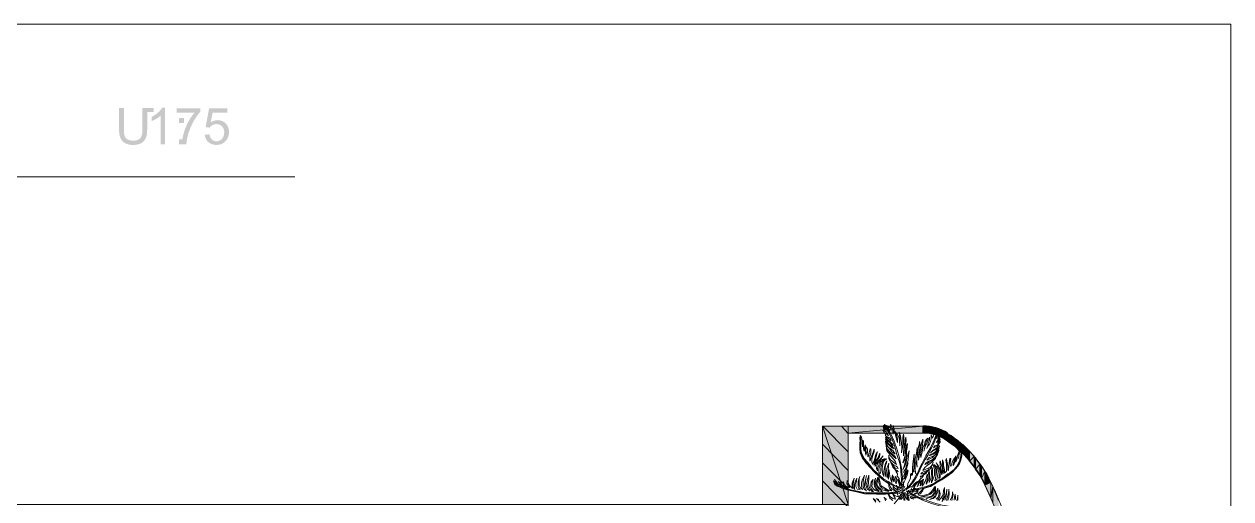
# Model space of a CAD drawing. Header units: inches. Extents: x 23 to 314, y 14 to 225.
# Drawn here: x 185.3 to 313.8, y 174.1 to 224.6 of the extents above; entities that cross this region are included whole.
import ezdxf

# ---------------------------------------------------------------- set-up
doc = ezdxf.new("R2010")
doc.units = ezdxf.units.IN
for name, color, linetype in [('BUYSER', 7, 'Continuous'), ('PDF_0', 7, 'Continuous'), ('PDF_Text', 7, 'Continuous'), ('Structural - Bearing_Pen_No__162', 7, 'Continuous'), ('Structural - Bearing_Pen_No__27', 7, 'Continuous'), ('walls', 7, 'Continuous')]:
    doc.layers.add(name, color=color, linetype=linetype)

msp = doc.modelspace()

# ---------------------------------------------------------------- hatches: boundary and pattern name
at = {"layer": 'BUYSER', "true_color": 0x939598, "transparency": 33554687}
msp.add_hatch(color=252, dxfattribs=at).paths.add_polyline_path([(273.03, 173.48), (270.27, 173.48), (270.27, 181.79), (273.03, 181.79)], flags=0)
at = {"layer": 'PDF_Text', "true_color": 0x000000, "transparency": 33554687}
h = msp.add_hatch(color=18, dxfattribs=at)
edge = h.paths.add_edge_path(flags=0)
edge.add_spline(control_points=[(199.11, 215.23), (199.11, 215.23), (198.41, 215.23), (198.41, 215.23), (198.41, 215.23), (198.41, 213.35), (198.41, 213.35), (198.41, 213.09), (198.39, 212.86), (198.33, 212.66), (198.27, 212.46), (198.18, 212.29), (198.06, 212.15), (197.94, 212.02), (197.79, 211.92), (197.6, 211.85), (197.41, 211.78), (197.18, 211.74), (196.92, 211.74), (196.65, 211.74), (196.42, 211.78), (196.23, 211.85), (196.05, 211.92), (195.89, 212.02), (195.77, 212.15), (195.65, 212.29), (195.56, 212.46), (195.5, 212.66), (195.45, 212.86), (195.42, 213.09), (195.42, 213.35), (195.42, 213.35), (195.42, 215.69), (195.42, 215.69), (195.42, 215.69), (195.93, 215.69), (195.93, 215.69), (195.93, 215.69), (195.93, 213.32), (195.93, 213.32), (195.93, 213.11), (195.95, 212.93), (195.99, 212.79), (196.03, 212.64), (196.09, 212.53), (196.17, 212.44), (196.25, 212.36), (196.35, 212.3), (196.48, 212.26), (196.6, 212.22), (196.75, 212.2), (196.92, 212.2), (197.09, 212.2), (197.23, 212.22), (197.36, 212.26), (197.48, 212.3), (197.58, 212.36), (197.66, 212.44), (197.74, 212.53), (197.8, 212.64), (197.84, 212.79), (197.88, 212.93), (197.9, 213.11), (197.9, 213.32), (197.9, 213.32), (197.9, 215.69), (197.9, 215.69), (197.9, 215.69), (199.11, 215.69), (199.11, 215.69), (199.11, 215.69), (199.11, 215.23), (199.11, 215.23)], knot_values=[0, 0, 0, 0, 1, 1, 1, 2, 2, 2, 3, 3, 3, 4, 4, 4, 5, 5, 5, 6, 6, 6, 7, 7, 7, 8, 8, 8, 9, 9, 9, 10, 10, 10, 11, 11, 11, 12, 12, 12, 13, 13, 13, 14, 14, 14, 15, 15, 15, 16, 16, 16, 17, 17, 17, 18, 18, 18, 19, 19, 19, 20, 20, 20, 21, 21, 21, 22, 22, 22, 23, 23, 23, 24, 24, 24, 24], degree=3, periodic=1)
h = msp.add_hatch(color=18, dxfattribs=at)
edge = h.paths.add_edge_path(flags=0)
edge.add_spline(control_points=[(200.31, 211.81), (200.31, 211.81), (199.83, 211.81), (199.83, 211.81), (199.83, 211.81), (199.83, 214.85), (199.83, 214.85), (199.72, 214.74), (199.57, 214.63), (199.38, 214.52), (199.19, 214.41), (199.02, 214.33), (198.88, 214.27), (198.88, 214.27), (198.88, 214.73), (198.88, 214.73), (199.14, 214.86), (199.37, 215.01), (199.57, 215.19), (199.77, 215.36), (199.91, 215.54), (200, 215.71), (200, 215.71), (200.31, 215.71), (200.31, 215.71), (200.31, 215.71), (200.31, 211.81), (200.31, 211.81)], knot_values=[0, 0, 0, 0, 1, 1, 1, 2, 2, 2, 3, 3, 3, 4, 4, 4, 5, 5, 5, 6, 6, 6, 7, 7, 7, 8, 8, 8, 9, 9, 9, 9], degree=3, periodic=1)
h = msp.add_hatch(color=18, dxfattribs=at)
edge = h.paths.add_edge_path(flags=0)
edge.add_spline(control_points=[(201.56, 215.18), (201.56, 215.18), (201.56, 215.64), (201.56, 215.64), (201.56, 215.64), (204.07, 215.64), (204.07, 215.64), (204.07, 215.64), (204.07, 215.27), (204.07, 215.27), (203.83, 215.01), (203.58, 214.66), (203.33, 214.22), (203.1, 213.79), (202.91, 213.34), (202.77, 212.88), (202.72, 212.68), (202.67, 212.51), (202.65, 212.37), (202.61, 212.17), (202.59, 211.99), (202.59, 211.81), (202.59, 211.81), (202.1, 211.81), (202.1, 211.81), (202.1, 212.1), (202.16, 212.47), (202.28, 212.91), (202.39, 213.35), (202.56, 213.76), (202.77, 214.17), (202.99, 214.57), (203.22, 214.91), (203.46, 215.18), (203.46, 215.18), (201.56, 215.18), (201.56, 215.18)], knot_values=[0, 0, 0, 0, 1, 1, 1, 2, 2, 2, 3, 3, 3, 4, 4, 4, 5, 5, 5, 6, 6, 6, 7, 7, 7, 8, 8, 8, 9, 9, 9, 10, 10, 10, 11, 11, 11, 12, 12, 12, 12], degree=3, periodic=1)
h = msp.add_hatch(color=18, dxfattribs=at)
h.paths.add_polyline_path([(202.33, 211.81), (201.78, 211.81), (201.78, 212.35), (202.33, 212.35)], flags=0)
h.paths.add_polyline_path([(202.33, 214.07), (201.78, 214.07), (201.78, 214.62), (202.33, 214.62)], flags=0)
h = msp.add_hatch(color=18, dxfattribs=at)
edge = h.paths.add_edge_path(flags=0)
edge.add_spline(control_points=[(204.54, 212.82), (204.54, 212.82), (205.04, 212.87), (205.04, 212.87), (205.08, 212.62), (205.17, 212.44), (205.3, 212.32), (205.44, 212.19), (205.6, 212.13), (205.79, 212.13), (206.02, 212.13), (206.21, 212.22), (206.37, 212.39), (206.53, 212.57), (206.61, 212.8), (206.61, 213.08), (206.61, 213.35), (206.53, 213.57), (206.38, 213.72), (206.23, 213.88), (206.03, 213.96), (205.78, 213.96), (205.63, 213.96), (205.49, 213.93), (205.37, 213.86), (205.25, 213.79), (205.15, 213.7), (205.07, 213.58), (205.07, 213.58), (204.63, 213.64), (204.63, 213.64), (204.63, 213.64), (205, 215.64), (205, 215.64), (205, 215.64), (206.93, 215.64), (206.93, 215.64), (206.93, 215.64), (206.93, 215.18), (206.93, 215.18), (206.93, 215.18), (205.38, 215.18), (205.38, 215.18), (205.38, 215.18), (205.17, 214.14), (205.17, 214.14), (205.41, 214.3), (205.65, 214.38), (205.91, 214.38), (206.25, 214.38), (206.53, 214.27), (206.77, 214.03), (207, 213.8), (207.12, 213.49), (207.12, 213.12), (207.12, 212.77), (207.01, 212.47), (206.81, 212.21), (206.56, 211.9), (206.22, 211.74), (205.79, 211.74), (205.44, 211.74), (205.15, 211.84), (204.92, 212.04), (204.7, 212.23), (204.57, 212.5), (204.54, 212.82)], knot_values=[0, 0, 0, 0, 1, 1, 1, 2, 2, 2, 3, 3, 3, 4, 4, 4, 5, 5, 5, 6, 6, 6, 7, 7, 7, 8, 8, 8, 9, 9, 9, 10, 10, 10, 11, 11, 11, 12, 12, 12, 13, 13, 13, 14, 14, 14, 15, 15, 15, 16, 16, 16, 17, 17, 17, 18, 18, 18, 19, 19, 19, 20, 20, 20, 21, 21, 21, 22, 22, 22, 22], degree=3, periodic=1)
at = {"layer": 'Structural - Bearing_Pen_No__162', "true_color": 0xaaaaaa, "transparency": 33554687}
for points in [[(280.98, 181.79), (280.98, 181.07), (273.03, 181.07), (273.03, 181.79)], [(281.59, 181.74), (281.59, 181.07), (280.98, 181.07), (280.98, 181.79)], [(281.69, 181.74), (281.69, 181.02), (281.59, 181.07), (281.59, 181.74)], [(282.15, 181.63), (282.15, 180.92), (281.69, 181.02), (281.69, 181.74)], [(282.35, 181.58), (282.35, 180.87), (282.15, 180.92), (282.15, 181.63)], [(282.71, 181.48), (282.71, 180.72), (282.35, 180.87), (282.35, 181.58)], [(283.02, 181.38), (283.02, 180.56), (282.71, 180.72), (282.71, 181.48)], [(283.02, 180.56), (283.02, 181.38), (283.22, 181.23)], [(283.22, 181.23), (283.58, 181.02), (283.22, 180.46), (283.02, 180.56)], [(283.22, 180.46), (283.58, 181.02), (283.58, 180.21)], [(284.14, 180.67), (284.14, 179.8), (283.58, 180.21), (283.58, 181.02)], [(284.44, 180.46), (284.44, 179.6), (284.14, 179.8), (284.14, 180.67)], [(284.95, 180), (284.95, 179.09), (284.44, 179.6), (284.44, 180.46)], [(285.21, 179.85), (285.21, 178.88), (284.95, 179.09), (284.95, 180)], [(285.77, 179.29), (285.77, 178.32), (285.21, 178.88), (285.21, 179.85)], [(285.92, 179.14), (285.92, 178.07), (285.77, 178.32), (285.77, 179.29)], [(286.43, 178.58), (286.43, 177.45), (285.92, 178.07), (285.92, 179.14)], [(286.58, 178.37), (286.58, 177.2), (286.43, 177.45), (286.43, 178.58)], [(287.04, 177.76), (287.04, 176.54), (286.58, 177.2), (286.58, 178.37)], [(287.2, 177.56), (287.2, 176.23), (287.04, 176.54), (287.04, 177.76)], [(287.55, 177), (287.55, 175.52), (287.2, 176.23), (287.2, 177.56)], [(287.55, 175.52), (287.55, 177), (287.76, 176.74)], [(287.76, 176.74), (288.21, 175.82), (287.76, 175.62), (287.55, 175.52)], [(287.55, 175.52), (288.21, 175.82), (288.21, 174.14)], [(288.42, 175.37), (288.42, 173.63), (288.21, 174.14), (288.21, 175.82)], [(289.03, 173.89), (289.03, 172), (288.42, 173.63), (288.42, 175.37)]]:
    msp.add_hatch(color=253, dxfattribs=at).paths.add_polyline_path(points, flags=0)

# ---------------------------------------------------------------- linework, layer by layer
at = {"layer": 'BUYSER', "color": 252, "linetype": 'Continuous', "lineweight": 5, "true_color": 0x939598}
for points in [[(273.03, 173.48), (273.03, 181.79), (270.27, 181.79)], [(273.03, 173.48), (270.27, 173.48), (270.27, 181.79)], [(270.27, 181.79), (273.03, 173.48)]]:
    msp.add_lwpolyline(points, dxfattribs=at)
at = {"layer": 'BUYSER', "color": 251, "linetype": 'Continuous', "lineweight": 5, "true_color": 0x636466}
for points in [[(273.03, 179.09), (270.33, 181.79)], [(273.03, 181.02), (272.31, 181.79)], [(273.03, 177.1), (270.27, 179.9)], [(273.03, 175.16), (270.27, 177.91)], [(273.03, 173.17), (270.27, 175.98)]]:
    msp.add_lwpolyline(points, dxfattribs=at)
at = {"layer": 'BUYSER', "color": 116, "linetype": 'Continuous', "lineweight": 5, "true_color": 0x136734}
for points in [[(277.36, 178.58), (277.36, 178.32), (277.51, 178.02), (277.82, 177.71), (278.12, 177.56), (278.28, 177.45), (278.33, 177.3), (278.02, 177.35), (277.72, 177.71), (277.61, 177.86), (277.77, 177.45), (278.07, 177.15), (278.28, 177.1), (278.33, 176.95), (278.02, 177.15), (278.12, 176.95), (278.28, 176.74), (278.23, 176.49), (278.43, 176.23), (278.48, 175.93), (278.58, 175.77), (278.84, 175.52), (278.99, 175.87), (279.09, 176.08), (279.3, 176.59), (279.4, 177.1), (279.14, 176.54), (279.04, 176.23), (278.89, 176.18), (279.09, 176.54), (279.24, 176.89), (279.35, 177.15), (279.19, 176.95), (278.99, 176.64), (278.89, 176.44), (279.04, 176.84), (279.24, 177.25), (279.3, 177.51), (279.4, 177.91), (279.19, 177.35), (278.99, 177.05), (278.89, 176.89), (279.14, 177.35), (279.3, 177.86), (279.4, 178.17), (279.45, 178.68), (279.5, 179.19), (279.3, 178.53), (279.19, 177.96), (279.04, 177.56), (278.94, 177.4), (278.84, 177.15), (278.99, 177.56), (279.09, 177.96), (279.19, 178.37), (279.24, 178.78), (279.24, 179.19), (279.3, 179.54), (279.35, 179.95), (279.24, 179.65), (279.14, 179.19), (279.09, 178.68), (279.04, 178.27), (278.94, 178.07), (278.84, 177.91), (278.99, 178.32), (279.09, 178.73), (279.09, 179.14), (279.14, 179.7), (279.14, 180.11), (279.19, 180.21), (279.14, 180.62), (279.09, 180.31), (279.04, 179.75), (278.99, 179.34), (278.94, 179.03), (278.89, 178.63), (278.89, 179.03), (278.94, 179.39), (278.94, 179.9), (278.94, 180.46), (278.94, 180.72), (278.89, 180.97), (278.84, 180.62), (278.84, 180.11), (278.79, 179.54), (278.73, 179.19), (278.68, 178.98), (278.73, 179.54), (278.68, 180.05), (278.63, 180.46), (278.58, 180.77), (278.53, 180.97), (278.43, 181.18), (278.48, 180.87), (278.53, 180.51), (278.53, 179.95), (278.53, 179.7), (278.48, 180.26), (278.43, 180.56), (278.28, 180.87), (278.07, 181.18), (277.97, 181.23), (278.12, 180.92), (278.23, 180.62), (278.28, 180.41), (278.28, 180.05), (278.17, 180.41), (278.07, 180.87), (277.92, 181.23), (277.92, 181.53), (277.82, 181.89), (277.87, 181.48), (277.87, 181.12), (277.82, 180.97), (277.77, 181.28), (277.72, 181.58), (277.61, 181.89), (277.51, 181.99), (277.56, 181.79), (277.61, 181.53), (277.61, 181.33), (277.51, 181.58), (277.26, 181.79), (276.85, 181.99), (277.31, 181.63), (277.36, 181.43), (277.46, 181.28), (277.05, 181.79), (276.75, 181.89), (276.85, 181.74), (277.1, 181.38), (276.85, 181.53), (276.7, 181.84), (276.8, 181.48), (276.95, 181.28), (277.15, 181.18), (276.85, 181.28), (276.7, 181.38), (276.85, 181.12), (276.95, 181.07)], [(280.33, 178.38), (280.42, 178.73), (280.47, 179.24), (280.52, 179.65), (280.57, 179.75), (280.62, 180.16), (280.67, 179.8), (280.62, 179.24), (280.57, 178.88), (280.52, 178.53), (280.52, 178.17), (280.57, 178.53), (280.62, 178.88), (280.72, 179.39), (280.82, 179.95), (280.88, 180.21), (280.98, 180.41), (280.98, 180.11), (280.88, 179.54), (280.77, 179.03), (280.72, 178.68), (280.77, 178.47), (280.88, 179.03), (280.98, 179.49), (281.13, 179.9), (281.23, 180.16), (281.33, 180.36), (281.49, 180.51), (281.39, 180.26), (281.23, 179.9), (281.13, 179.39), (281.08, 179.14), (281.23, 179.65), (281.39, 179.95), (281.49, 180.26), (281.59, 180.46), (281.69, 180.62), (281.69, 180.31), (281.54, 179.95), (281.49, 179.75), (281.39, 179.44), (281.54, 179.7), (281.69, 179.9), (281.79, 180.16), (281.84, 180.46), (281.84, 180.87), (281.95, 180.62), (282, 180.51), (282.1, 180.77), (282.15, 181.23), (282.2, 180.97), (282.3, 181.18), (282.4, 181.33), (282.3, 180.92), (282.35, 180.87), (282.51, 181.33), (282.51, 180.97), (282.4, 180.46), (282.51, 180.82), (282.61, 181.33), (282.66, 181.18), (282.61, 180.77), (282.56, 180.41), (282.91, 181.02), (282.76, 180.62), (282.61, 180.36), (282.4, 180.05), (282.61, 180.21), (282.81, 180.46), (282.76, 180.26), (282.61, 180.05), (282.51, 179.95), (282.86, 180.16), (282.71, 179.95), (282.46, 179.75), (282.25, 179.7), (282.1, 179.49), (282.3, 179.6), (282.51, 179.65), (282.66, 179.8), (282.56, 179.6), (282.3, 179.39), (282.1, 179.29), (281.95, 179.14), (281.79, 178.98), (282, 179.14), (282.2, 179.24), (282.35, 179.29), (282.51, 179.44), (282.7, 179.59)], [(276.95, 181.07), (277.05, 181.02), (277.21, 180.97), (277.31, 180.82), (277, 180.92), (276.95, 181.07)], [(276.95, 181.07), (277, 180.77), (277.1, 180.72)], [(277.1, 180.72), (277.15, 180.46), (277.41, 180.21), (277.56, 180.05), (277.72, 179.9), (277.82, 179.7), (277.61, 179.9), (277.46, 180.05), (277.31, 180.16), (277.15, 180.31), (277.05, 180.51), (277, 180.62), (277.1, 180.21), (277.31, 179.95), (277.46, 179.8), (277.72, 179.6), (277.92, 179.39), (277.66, 179.49), (277.51, 179.65), (277.21, 179.95), (277.1, 180.16), (277, 180.41), (277.1, 180.05), (277.15, 179.8), (277.31, 179.54)], [(277.31, 179.54), (277.15, 179.7), (277.05, 180), (277, 180.21), (277.05, 179.75), (277.15, 179.44), (277.46, 179.09), (277.77, 178.78), (278.02, 178.58), (278.12, 178.32), (277.87, 178.53), (277.72, 178.68), (277.51, 178.88), (277.31, 179.19), (277.1, 179.44)], [(277.1, 180.72), (277.31, 180.62), (277.51, 180.51), (277.61, 180.26), (277.41, 180.41), (277.26, 180.51), (277.1, 180.72)], [(277.1, 179.44), (277.05, 179.7)], [(277.1, 179.44), (277.15, 179.19), (277.36, 178.93), (277.51, 178.63), (277.87, 178.27), (278.07, 178.02), (278.17, 177.71), (277.97, 177.86), (277.51, 178.22), (277.46, 178.32), (277.36, 178.58)], [(277.31, 179.54), (277.61, 179.34), (277.82, 179.19), (278.02, 178.83), (277.87, 178.93), (277.66, 179.09), (277.51, 179.29), (277.36, 179.49), (277.31, 179.54)], [(277.36, 178.58), (277.36, 178.73)], [(281.54, 177.15), (281.33, 176.79), (280.98, 176.54), (280.77, 176.49), (280.67, 176.38), (281.03, 176.54), (280.88, 176.33), (280.67, 176.18), (280.57, 175.98), (280.31, 175.87), (280.16, 175.72), (279.86, 175.42), (279.3, 175.16), (279.35, 175.52), (279.4, 175.77), (279.65, 176.23), (279.65, 176.74), (279.75, 176.54), (279.75, 176.79), (279.86, 176.59), (279.86, 176.89), (279.86, 177.1), (279.86, 177.56), (279.91, 176.95), (280.01, 176.95), (279.91, 177.51), (279.91, 177.81), (279.96, 178.32), (280.06, 178.83), (280.06, 178.12), (280.06, 177.56), (280.11, 177.15), (280.16, 176.95), (280.21, 176.74), (280.16, 177.15), (280.16, 177.56), (280.16, 177.96), (280.16, 178.37), (280.26, 178.78), (280.31, 179.14), (280.37, 179.54), (280.37, 179.24), (280.37, 178.78), (280.33, 178.38)], [(284.8, 178.6), (284.85, 178.83), (284.95, 179.09), (285.16, 179.49), (285.21, 179.54), (285.05, 179.03), (285, 178.73), (285.26, 179.34), (285.11, 178.78), (285, 178.42), (284.9, 177.96), (284.75, 177.71), (284.34, 177.2), (283.83, 176.74), (283.32, 176.38), (282.71, 176.03), (282.1, 175.62), (281.69, 175.42), (281.03, 175.21), (280.62, 175.11), (279.7, 175.01), (279.86, 175.37), (280.01, 175.62), (280.31, 175.87), (280.11, 175.57), (280.01, 175.37), (279.96, 175.11), (280.11, 175.37), (280.26, 175.62), (280.47, 175.93), (280.67, 176.08), (280.52, 175.77), (280.42, 175.52), (280.37, 175.37), (280.52, 175.57), (280.62, 175.77), (280.72, 175.93), (280.93, 176.08), (280.77, 175.87), (280.67, 175.47), (280.82, 175.67), (280.93, 175.98), (281.03, 176.18), (280.98, 175.82), (280.93, 175.67), (280.88, 175.42), (281.03, 175.62), (281.23, 175.93), (281.33, 176.23), (281.44, 176.69), (281.49, 176.38), (281.39, 175.98), (281.33, 175.62), (281.44, 175.82), (281.54, 176.08), (281.54, 176.54), (281.59, 177), (281.59, 177.35), (281.69, 176.74), (281.69, 176.28), (281.64, 175.98), (281.64, 175.82), (281.79, 176.08), (281.84, 176.38), (281.89, 176.74), (281.89, 177), (281.84, 177.3), (281.89, 177.51), (282, 177.25), (282, 176.84), (282, 176.33), (281.89, 175.98), (281.89, 175.77), (282, 176.03), (282.15, 176.38), (282.2, 176.59), (282.2, 177), (282.2, 177.2), (282.15, 177.45), (282, 177.71), (282.25, 177.51), (282.35, 177.2), (282.35, 176.79), (282.35, 176.59), (282.3, 176.23), (282.25, 175.98), (282.46, 176.13), (282.51, 176.49), (282.46, 176.89), (282.46, 177.3), (282.3, 177.56), (282.15, 177.71), (282.51, 177.45), (282.61, 177.15), (282.66, 176.89), (282.71, 176.59), (282.66, 176.23), (282.81, 176.38), (282.81, 176.79), (282.76, 177.05), (282.66, 177.35), (282.51, 177.61), (282.4, 177.91), (282.61, 177.61), (282.76, 177.3), (282.86, 177.05), (282.91, 176.89), (282.97, 176.64), (282.97, 176.95), (282.86, 177.35), (282.81, 177.76), (282.76, 177.96), (282.81, 178.12), (282.91, 177.76), (282.97, 177.56), (283.02, 177.3), (283.07, 177), (283.12, 176.74), (283.17, 177), (283.12, 177.25), (283.07, 177.76), (283.07, 178.07), (283.07, 178.22), (283.17, 177.91), (283.17, 177.61), (283.27, 177.2), (283.27, 176.89), (283.27, 176.79), (283.47, 177), (283.47, 177.35), (283.47, 177.81), (283.42, 178.17), (283.47, 178.37), (283.53, 178.07), (283.58, 177.76), (283.63, 177.45), (283.63, 177.15), (283.68, 177.1), (283.73, 177.56), (283.78, 177.91), (283.83, 178.37), (283.93, 178.37), (283.88, 177.91), (283.88, 177.66), (283.93, 177.51), (284.04, 177.76), (284.09, 178.02), (284.24, 178.27), (284.34, 178.47), (284.29, 178.12), (284.24, 177.91), (284.19, 177.61), (284.29, 177.81), (284.39, 178.12), (284.44, 178.53), (284.49, 178.63), (284.55, 178.42), (284.49, 178.12), (284.44, 177.96), (284.6, 178.22), (284.65, 178.63), (284.75, 178.98), (284.85, 179.14), (284.8, 178.98), (284.8, 178.6)], [(282.4, 178.58), (282.3, 178.37), (282.05, 178.12), (281.79, 177.86), (281.44, 177.61), (281.18, 177.4), (280.98, 177.1), (281.23, 177.2), (281.74, 177.45), (281.84, 177.56), (281.95, 177.69)], [(282.7, 179.59), (282.56, 179.34), (282.3, 179.09), (282.15, 178.98), (281.84, 178.83), (281.64, 178.68), (281.84, 178.73), (282.1, 178.83), (282.4, 179.09), (282.56, 179.29), (282.71, 179.49), (282.56, 179.14), (282.4, 178.93), (282.25, 178.73), (281.89, 178.53), (281.64, 178.47), (281.39, 178.17), (281.54, 178.27), (281.74, 178.32), (282, 178.47), (282.2, 178.68), (282.4, 178.83), (282.61, 179.09), (282.71, 179.29), (282.51, 178.83), (282.35, 178.58), (282, 178.27), (281.59, 178.07), (281.33, 177.91), (281.18, 177.71), (281.44, 177.81), (281.64, 177.96), (281.89, 178.12), (282.15, 178.32), (282.4, 178.58)], [(282.4, 178.58), (282.51, 178.78)], [(282.7, 179.59), (282.71, 179.6), (282.76, 179.7), (282.7, 179.59)], [(284.8, 178.6), (284.8, 178.53), (284.75, 178.37), (284.8, 178.6)], [(280.31, 178.22), (280.26, 177.86), (280.31, 177.61), (280.37, 177.45), (280.31, 177.86), (280.31, 178.22)], [(280.33, 178.38), (280.31, 178.22)], [(280.31, 178.22), (280.31, 178.32), (280.33, 178.38)], [(281.95, 177.69), (281.89, 177.56), (281.74, 177.25), (281.54, 177.15)], [(281.95, 177.69), (282, 177.76), (282.05, 177.96), (281.95, 177.69)], [(281.54, 177.15), (281.33, 177.05), (281.03, 176.95), (280.88, 176.89), (280.77, 176.74), (281.03, 176.74), (281.44, 177), (281.54, 177.15)], [(278.33, 174.04), (278.63, 174.55), (278.28, 174.7), (278.12, 174.91), (278.28, 174.55), (278.38, 174.29), (278.02, 174.4), (277.82, 174.55), (277.66, 174.75), (277.87, 174.35), (278.02, 174.14), (278.07, 174.04), (277.77, 174.09), (277.51, 174.29), (277.26, 174.55), (277.46, 174.14), (277.77, 173.89)], [(277.92, 173.53), (278.43, 174.19), (278.79, 174.75), (278.89, 174.6), (278.89, 174.6), (278.48, 173.99)], [(279.04, 173.89), (279.09, 174.4), (279.09, 174.75), (278.89, 174.7), (278.99, 174.6), (278.94, 174.35), (278.94, 173.94)], [(281.03, 173.94), (280.52, 174.19), (280.11, 174.35), (279.5, 174.75), (279.5, 174.75), (279.81, 174.91), (280.16, 175.21), (280.01, 174.96), (279.81, 174.75), (280.06, 174.8), (280.26, 174.86), (280.52, 175.16), (280.42, 174.86), (280.37, 174.75), (280.11, 174.65), (280.06, 174.6), (280.21, 174.6), (280.52, 174.65), (280.67, 174.8), (280.88, 175.01), (281.08, 175.16), (280.88, 174.86), (280.67, 174.6), (280.42, 174.5), (280.72, 174.4), (281.13, 174.45), (281.64, 174.6), (281.84, 174.8), (282.05, 175.11), (282.2, 175.37), (282.05, 174.86), (281.79, 174.55), (281.49, 174.45), (281.13, 174.35), (280.77, 174.29), (281.18, 174.24), (281.64, 174.29), (281.95, 174.4), (282.15, 174.65), (282.2, 174.96), (282.2, 175.11), (282.3, 175.37), (282.3, 174.75), (282.1, 174.45), (281.84, 174.24), (281.44, 174.14), (281.33, 174.04)], [(281.74, 174.04), (282.05, 174.19), (282.25, 174.35), (282.35, 174.55), (282.46, 174.91), (282.56, 175.21), (282.56, 174.8), (282.46, 174.55), (282.3, 174.29), (282.05, 174.09), (281.69, 173.99)], [(282.4, 174.04), (282.61, 174.24), (282.66, 174.45), (282.71, 174.65), (282.71, 175.01), (282.81, 174.65), (282.76, 174.35), (282.66, 174.09), (282.51, 173.94)], [(282.66, 173.89), (282.91, 174.19), (283.12, 174.5), (283.17, 174.96), (283.27, 175.26), (283.27, 174.75), (283.22, 174.35), (283.02, 174.04)], [(282.97, 173.79), (283.22, 174.09), (283.42, 174.5), (283.47, 174.8), (283.53, 175.11), (283.47, 174.55), (283.42, 174.19), (283.32, 173.94)], [(283.47, 173.89), (283.63, 174.4), (283.73, 174.91), (283.73, 175.11), (283.78, 174.65), (283.73, 174.24), (283.63, 173.89)], [(283.88, 173.94), (284.04, 174.24), (284.14, 174.55), (284.14, 174.8), (284.19, 174.5), (284.14, 174.24), (284.04, 173.89)], [(275.98, 173.89), (275.68, 174.09), (275.98, 173.73)], [(276.29, 173.99), (276.03, 174.09), (276.44, 173.73)], [(276.88, 174.17), (276.85, 174.19), (276.85, 174.24), (276.88, 174.17)], [(276.88, 174.17), (277, 173.84)], [(277.1, 173.99), (276.88, 174.17)], [(279.3, 173.99), (279.19, 174.19), (278.99, 174.5), (278.79, 174.19), (278.63, 173.99)], [(279.5, 173.99), (279.35, 174.65), (279.24, 174.55), (279.24, 174.55), (279.4, 173.84)], [(279.5, 173.89), (279.35, 174.5), (279.65, 174.35), (279.96, 174.24), (280.26, 174.19), (279.96, 174.19), (279.75, 174.19), (279.6, 174.24), (279.75, 174.09), (280.01, 174.04)], [(284.29, 173.94), (284.34, 174.24), (284.39, 174.55), (284.44, 174.19), (284.44, 173.99)], [(284.6, 173.84), (284.65, 174.09), (284.7, 174.45), (284.7, 173.94)]]:
    msp.add_lwpolyline(points, dxfattribs=at)
for points in [[(278.73, 176.95), (278.68, 177.35), (278.58, 177.86), (278.48, 178.42), (278.23, 179.29), (277.92, 180.21), (277.51, 181.07), (277.15, 181.53), (276.95, 181.74), (277.21, 181.33), (277.46, 180.92), (277.72, 180.31), (277.92, 179.8), (278.07, 179.34), (278.17, 178.88), (278.33, 178.37), (278.48, 177.96), (278.58, 177.51), (278.68, 176.13), (278.73, 175.57), (278.84, 175.26), (279.04, 175.31), (278.89, 175.42), (278.89, 175.67), (278.79, 176.08), (278.79, 176.38), (278.73, 176.95)], [(278.73, 175.21), (278.63, 175.57), (278.53, 175.82), (278.33, 176.18), (278.43, 175.82), (278.53, 175.62), (278.53, 175.37), (278.43, 175.62), (278.33, 175.93), (278.17, 176.28), (278.02, 176.44), (278.12, 176.13), (278.17, 175.87), (278.12, 175.67), (278.02, 175.93), (277.97, 176.13), (277.92, 176.28), (277.77, 176.49), (277.87, 176.28), (277.87, 175.87), (277.77, 176.08), (277.72, 176.38), (277.72, 176.64), (277.66, 176.28), (277.66, 176.08), (277.66, 175.82), (277.56, 176.08), (277.46, 176.44), (277.41, 176.79), (277.36, 177.2), (277.31, 176.95), (277.31, 176.54), (277.31, 176.18), (277.21, 176.38), (277.21, 176.64), (277.26, 177.1), (277.31, 177.56), (277.36, 177.86), (277.15, 177.3), (277.05, 176.89), (277.05, 176.59), (277.05, 176.38), (276.95, 176.69), (276.95, 177), (276.95, 177.35), (277, 177.61), (277.1, 177.91), (277.15, 178.12), (277, 177.86), (276.9, 177.45), (276.8, 177), (276.8, 176.64), (276.8, 176.44), (276.7, 176.69), (276.65, 177.1), (276.65, 177.3), (276.7, 177.71), (276.75, 177.91), (276.85, 178.12), (277.1, 178.32), (276.8, 178.22), (276.65, 177.91), (276.54, 177.51), (276.49, 177.3), (276.49, 177), (276.44, 176.74), (276.29, 176.89), (276.29, 177.25), (276.44, 177.66), (276.54, 178.02), (276.75, 178.27), (276.95, 178.37), (276.54, 178.22), (276.34, 177.91), (276.29, 177.66), (276.14, 177.35), (276.14, 177.05), (276.03, 177.25), (276.08, 177.61), (276.19, 177.86), (276.39, 178.17), (276.54, 178.37), (276.75, 178.63), (276.49, 178.37), (276.24, 178.12), (276.08, 177.86), (275.98, 177.76), (275.88, 177.51), (275.98, 177.81), (276.14, 178.22), (276.34, 178.53), (276.39, 178.78), (276.39, 178.93), (276.24, 178.58), (276.14, 178.37), (275.98, 178.12), (275.88, 177.86), (275.78, 177.61), (275.78, 177.91), (275.88, 178.17), (276.03, 178.63), (276.08, 178.88), (276.14, 179.09), (275.98, 178.78), (275.88, 178.53), (275.78, 178.12), (275.63, 177.86), (275.63, 177.71), (275.52, 177.96), (275.52, 178.32), (275.68, 178.78), (275.78, 179.09), (275.78, 179.34), (275.68, 179.03), (275.52, 178.68), (275.47, 178.47), (275.37, 178.12), (275.32, 178.12), (275.32, 178.58), (275.42, 178.93), (275.42, 179.39), (275.37, 179.39), (275.27, 178.98), (275.22, 178.68), (275.12, 178.53), (275.12, 178.83), (275.07, 179.09), (275.07, 179.39), (274.96, 179.6), (274.91, 179.24), (274.96, 178.98), (274.91, 178.73), (274.86, 178.93), (274.81, 179.24), (274.86, 179.7), (274.81, 179.8), (274.76, 179.54), (274.71, 179.29), (274.71, 179.14), (274.66, 179.39), (274.66, 179.8), (274.66, 180.16), (274.61, 180.31), (274.61, 180.21), (274.56, 179.75), (274.56, 179.6), (274.5, 180.05), (274.5, 180.31), (274.4, 180.72), (274.3, 180.82), (274.35, 180.31), (274.35, 180), (274.25, 180.62), (274.3, 180.05), (274.3, 179.7), (274.3, 179.19), (274.35, 178.93), (274.66, 178.37), (275.12, 177.81), (275.52, 177.3), (275.98, 176.84), (276.49, 176.33), (276.85, 176.03), (277.46, 175.72), (277.87, 175.52), (278.73, 175.21)], [(278.99, 175.11), (279.04, 174.91), (278.68, 175.11), (278.12, 175.37), (277.36, 175.67), (276.8, 176.03), (276.29, 176.49), (275.78, 176.95), (275.42, 177.35), (274.91, 177.91), (274.5, 178.47), (274.3, 178.98), (274.25, 179.39), (274.25, 179.95), (274.3, 180.31), (274.35, 179.9), (274.35, 179.44), (274.4, 179.09), (274.5, 178.78), (274.76, 178.32), (275.07, 177.96), (275.27, 177.76), (275.73, 177.15), (276.03, 176.89), (276.39, 176.54), (276.8, 176.18), (277.26, 175.93), (277.66, 175.67), (278.07, 175.47), (278.63, 175.26), (278.99, 175.11)], [(280.26, 176.59), (280.42, 176.84), (280.62, 177.35), (280.88, 177.86), (281.28, 178.63), (281.79, 179.49), (282.05, 180.11), (282.25, 180.51), (282.46, 181.07), (282.25, 180.26), (282.1, 179.9), (281.95, 179.6), (281.69, 179.09), (281.49, 178.68), (281.23, 178.27), (280.98, 177.81), (280.77, 177.4), (280.57, 176.95), (280.26, 176.33), (279.96, 175.87), (279.7, 175.57), (279.5, 175.26), (279.19, 175.06), (279.09, 175.11), (279.35, 175.26), (279.5, 175.47), (279.75, 175.72), (279.96, 176.08), (280.26, 176.59)], [(279.45, 174.96), (279.35, 174.8), (279.75, 174.91), (280.31, 175.01), (281.13, 175.21), (281.79, 175.37), (282.35, 175.72), (282.97, 176.08), (283.42, 176.38), (284.04, 176.84), (284.49, 177.3), (284.85, 177.71), (285, 178.17), (285.11, 178.63), (285.16, 179.03), (285, 178.63), (284.9, 178.17), (284.75, 177.86), (284.6, 177.56), (284.29, 177.2), (283.88, 176.89), (283.63, 176.74), (283.07, 176.28), (282.71, 176.08), (282.25, 175.77), (281.79, 175.57), (281.33, 175.37), (280.88, 175.26), (280.42, 175.16), (279.81, 175.06), (279.45, 174.96)], [(278.68, 174.91), (278.38, 175.11), (278.17, 175.52), (278.23, 175.21), (278.33, 174.96), (278.12, 175.11), (277.92, 175.26), (277.82, 175.57), (277.82, 175.26), (277.82, 175.16), (278.02, 174.96), (278.07, 174.91), (277.92, 174.96), (277.66, 175.11), (277.51, 175.31), (277.41, 175.57), (277.31, 175.77), (277.36, 175.42), (277.46, 175.11), (277.66, 174.91), (277.36, 174.96), (277, 175.16), (276.54, 175.47), (276.44, 175.72), (276.34, 176.08), (276.29, 176.33), (276.29, 175.82), (276.39, 175.47), (276.65, 175.21), (276.95, 175.06), (277.31, 174.86), (276.85, 174.96), (276.49, 175.11), (276.19, 175.37), (276.08, 175.67), (276.14, 175.93), (276.19, 176.13), (276.19, 176.38), (275.98, 175.77), (276.08, 175.42), (276.24, 175.16), (276.59, 174.91), (276.65, 174.8), (276.29, 174.91), (276.03, 175.16), (275.93, 175.42), (275.88, 175.62), (275.88, 175.98), (275.93, 176.28), (275.78, 175.93), (275.78, 175.62), (275.83, 175.37), (275.98, 175.11), (276.29, 174.86), (275.88, 174.96), (275.68, 175.16), (275.52, 175.42), (275.57, 175.62), (275.57, 175.82), (275.68, 176.13), (275.47, 175.87), (275.42, 175.57), (275.42, 175.26), (275.52, 175.06), (275.73, 174.86), (275.57, 174.86), (275.37, 175.11), (275.22, 175.47), (275.17, 175.82), (275.22, 176.28), (275.22, 176.59), (275.07, 176.08), (275.01, 175.72), (275.07, 175.37), (275.22, 175.06), (275.32, 174.91), (275.07, 175.06), (274.91, 175.52), (274.86, 175.93), (274.91, 176.23), (274.96, 176.54), (274.81, 175.98), (274.76, 175.62), (274.76, 175.37), (274.81, 175.21), (274.81, 175.11), (274.96, 174.91), (274.71, 175.06), (274.61, 175.37), (274.61, 175.93), (274.71, 176.44), (274.76, 176.59), (274.56, 176.18), (274.45, 175.77), (274.45, 175.42), (274.56, 175.06), (274.3, 175.26), (274.2, 175.52), (274.2, 175.87), (274.2, 176.23), (274.25, 176.44), (274.15, 176.18), (274.1, 175.93), (274.1, 175.57), (274.1, 175.37), (274.15, 175.21), (274.3, 175.06), (273.99, 175.11), (273.84, 175.37), (273.84, 175.67), (273.89, 175.98), (273.94, 176.28), (273.79, 175.98), (273.74, 175.77), (273.69, 175.52), (273.69, 175.21), (273.74, 175.06), (273.54, 175.26), (273.54, 175.67), (273.59, 175.93), (273.64, 176.28), (273.43, 175.77), (273.43, 175.42), (273.49, 175.16), (273.18, 175.47), (273.03, 175.77), (272.92, 176.03), (272.87, 175.67), (272.98, 175.52), (273.18, 175.26), (272.67, 175.47), (272.57, 175.72), (272.47, 175.93), (272.52, 175.52), (272.57, 175.42), (272.92, 175.21), (272.62, 175.31), (272.36, 175.57), (272.16, 175.77), (271.96, 175.93), (272.16, 175.62), (272.47, 175.31), (271.91, 175.67), (271.75, 175.93), (271.55, 176.13), (271.7, 175.77), (271.91, 175.57), (272.01, 175.42), (271.75, 175.62), (271.6, 175.82), (271.45, 175.98), (271.55, 175.67), (271.85, 175.42), (272.57, 175.16), (272.98, 175.01), (273.59, 174.91), (274.1, 174.8), (274.66, 174.7), (275.12, 174.65), (275.47, 174.65), (276.44, 174.65), (276.95, 174.65), (277.51, 174.65), (277.92, 174.7), (278.68, 174.91)], [(278.73, 174.75), (278.02, 174.65), (277, 174.55), (276.03, 174.55), (274.76, 174.6), (273.89, 174.8), (272.92, 175.01), (272.36, 175.21), (272.01, 175.37), (271.6, 175.57), (272.11, 175.42), (272.82, 175.16), (273.28, 175.01), (274.2, 174.86), (274.86, 174.7), (275.83, 174.7), (276.54, 174.7), (277.56, 174.75), (278.28, 174.86), (278.94, 174.96), (278.73, 174.75)], [(279.4, 174.65), (280.06, 174.35), (280.93, 173.94), (281.89, 173.58), (283.12, 173.22), (283.98, 173.12), (284.95, 173.02), (285.51, 173.02), (285.92, 173.07), (286.38, 173.12), (285.87, 173.12), (285.11, 173.12), (284.6, 173.12), (283.68, 173.28), (283.02, 173.38), (282.1, 173.63), (281.44, 173.89), (280.47, 174.29), (279.86, 174.6), (279.24, 174.91), (279.4, 174.65)]]:
    msp.add_lwpolyline(points, close=True, dxfattribs=at)
at = {"layer": 'PDF_0', "color": 18, "linetype": 'Continuous', "lineweight": 5, "true_color": 0x000000}
for points in [[(313.75, 13.59), (313.75, 224.6), (23.23, 224.6)], [(34.29, 208.34), (214.11, 208.34)]]:
    msp.add_lwpolyline(points, dxfattribs=at)
at = {"layer": 'Structural - Bearing_Pen_No__162', "color": 253, "linetype": 'Continuous', "lineweight": 5, "true_color": 0xaaaaaa}
for points in [[(280.98, 181.79), (273.03, 181.79), (273.03, 181.07)], [(280.98, 181.79), (280.98, 181.07), (273.03, 181.07)], [(273.03, 181.07), (280.98, 181.79)], [(281.59, 181.74), (280.98, 181.79), (280.98, 181.07)], [(281.59, 181.74), (281.59, 181.07), (280.98, 181.07)], [(280.98, 181.07), (281.59, 181.74)], [(281.69, 181.74), (281.59, 181.74), (281.59, 181.07)], [(281.69, 181.74), (281.69, 181.02), (281.59, 181.07)], [(281.59, 181.07), (281.69, 181.74)], [(282.15, 181.63), (281.69, 181.74), (281.69, 181.02)], [(282.15, 181.63), (282.15, 180.92), (281.69, 181.02)], [(281.69, 181.02), (282.15, 181.63)], [(282.35, 181.58), (282.15, 181.63), (282.15, 180.92)], [(282.35, 181.58), (282.35, 180.87), (282.15, 180.92)], [(282.15, 180.92), (282.35, 181.58)], [(282.71, 181.48), (282.35, 181.58), (282.35, 180.87)], [(282.71, 181.48), (282.71, 180.72), (282.35, 180.87)], [(282.35, 180.87), (282.71, 181.48)], [(283.02, 181.38), (282.71, 181.48), (282.71, 180.72)], [(283.02, 181.38), (283.02, 180.56), (282.71, 180.72)], [(282.71, 180.72), (283.02, 181.38)], [(283.22, 181.23), (283.02, 180.56), (283.22, 180.46)], [(283.22, 181.23), (283.58, 181.02), (283.22, 180.46)], [(283.22, 180.46), (283.22, 181.23)], [(284.14, 180.67), (283.58, 181.02), (283.58, 180.21)], [(284.14, 180.67), (284.14, 179.8), (283.58, 180.21)], [(283.58, 180.21), (284.14, 180.67)], [(284.44, 180.46), (284.14, 180.67), (284.14, 179.8)], [(284.44, 180.46), (284.44, 179.6), (284.14, 179.8)], [(284.14, 179.8), (284.44, 180.46)], [(284.95, 180), (284.44, 180.46), (284.44, 179.6)], [(284.95, 180), (284.95, 179.09), (284.44, 179.6)], [(284.44, 179.6), (284.95, 180)], [(285.21, 179.85), (284.95, 180), (284.95, 179.09)], [(285.21, 179.85), (285.21, 178.88), (284.95, 179.09)], [(284.95, 179.09), (285.21, 179.85)], [(285.77, 179.29), (285.21, 179.85), (285.21, 178.88)], [(285.77, 179.29), (285.77, 178.32), (285.21, 178.88)], [(285.21, 178.88), (285.77, 179.29)], [(285.92, 179.14), (285.77, 179.29), (285.77, 178.32)], [(285.92, 179.14), (285.92, 178.07), (285.77, 178.32)], [(285.77, 178.32), (285.92, 179.14)], [(286.43, 178.58), (285.92, 179.14), (285.92, 178.07)], [(286.43, 178.58), (286.43, 177.45), (285.92, 178.07)], [(285.92, 178.07), (286.43, 178.58)], [(286.58, 178.37), (286.43, 178.58), (286.43, 177.45)], [(286.58, 178.37), (286.58, 177.2), (286.43, 177.45)], [(286.43, 177.45), (286.58, 178.37)], [(287.04, 177.76), (286.58, 178.37), (286.58, 177.2)], [(287.04, 177.76), (287.04, 176.54), (286.58, 177.2)], [(286.58, 177.2), (287.04, 177.76)], [(287.2, 177.56), (287.04, 177.76), (287.04, 176.54)], [(287.2, 177.56), (287.2, 176.23), (287.04, 176.54)], [(287.04, 176.54), (287.2, 177.56)], [(287.55, 177), (287.2, 177.56), (287.2, 176.23)], [(287.55, 177), (287.55, 175.52), (287.2, 176.23)], [(287.2, 176.23), (287.55, 177)], [(287.76, 176.74), (287.55, 175.52), (287.76, 175.62)], [(287.76, 176.74), (288.21, 175.82), (287.76, 175.62)], [(287.76, 175.62), (287.76, 176.74)], [(288.42, 175.37), (288.21, 175.82), (288.21, 174.14)], [(288.42, 175.37), (288.42, 173.63), (288.21, 174.14)], [(288.21, 174.14), (288.42, 175.37)], [(289.03, 173.89), (288.42, 175.37), (288.42, 173.63)]]:
    msp.add_lwpolyline(points, dxfattribs=at)
for points in [[(283.02, 180.56), (283.02, 181.38), (283.22, 181.23), (283.02, 180.56)], [(283.22, 180.46), (283.58, 181.02), (283.58, 180.21), (283.22, 180.46)], [(287.55, 175.52), (287.55, 177), (287.76, 176.74), (287.55, 175.52)], [(287.55, 175.52), (288.21, 175.82), (288.21, 174.14), (287.55, 175.52)]]:
    msp.add_lwpolyline(points, close=True, dxfattribs=at)
at = {"layer": 'Structural - Bearing_Pen_No__27', "color": 18, "linetype": 'Continuous', "lineweight": 5, "true_color": 0x000000}
for points in [[(280.98, 181.79), (273.03, 181.79)], [(273.03, 181.07), (280.98, 181.07)]]:
    msp.add_lwpolyline(points, dxfattribs=at)
for points in [[(283.6, 181.09), (282.82, 181.58), (281.92, 181.84), (281, 181.84)], [(283.22, 180.48), (282.56, 180.9), (281.79, 181.12), (281, 181.12)], [(287.6, 175.56), (286.65, 177.58), (285.14, 179.29), (283.25, 180.48)], [(288.2, 175.84), (287.2, 177.98), (285.6, 179.78), (283.6, 181.04)], [(291.78, 157.53), (291.66, 163.76), (290.23, 169.91), (287.57, 175.55)], [(292.49, 157.53), (292.38, 163.87), (290.92, 170.11), (288.22, 175.85)]]:
    msp.add_open_spline(points, degree=3, dxfattribs=at)
at = {"layer": 'walls', "color": 18, "linetype": 'Continuous', "lineweight": 5, "true_color": 0x000000}
msp.add_lwpolyline([(130.52, 130.82), (144.74, 130.82), (144.74, 170.68), (53.91, 170.68), (53.91, 162.37), (51.11, 162.37), (51.11, 173.48), (270.27, 173.48), (270.27, 181.79), (273.03, 181.79), (273.03, 165.17), (270.27, 165.17), (270.27, 170.68), (218.29, 170.68), (218.29, 168.28), (216.86, 168.28), (216.86, 170.68), (182.91, 170.68), (182.91, 154.06), (200.24, 154.06), (200.24, 152.68), (192.6, 152.68), (192.6, 138.46)], dxfattribs=at)

doc.saveas('drawing.dxf')
